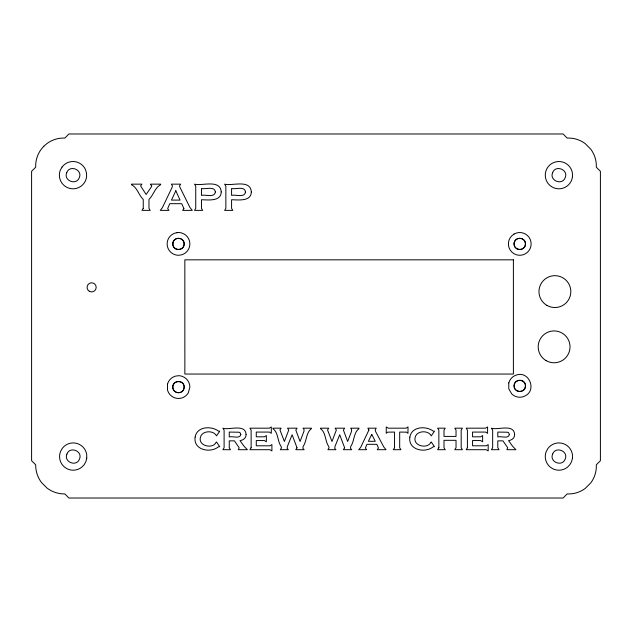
<?xml version="1.0" encoding="UTF-8"?>
<svg xmlns="http://www.w3.org/2000/svg" width="632" height="632" viewBox="0 0 632 632"><rect width="100%" height="100%" fill="white"/><g stroke="black" fill="none" stroke-linecap="round" stroke-linejoin="round"><path stroke-width="0.95" d="M172.805 386.926C172.244 393.831 183.478 394.803 184.062 387.93C185.618 379.658 171.572 379.524 172.884 387.756M172.907 386.278L173.042 385.465A5.688 5.688 0 0 1 181.479 382.273M181.992 382.684L182.632 383.213M183.011 383.743L183.501 384.414A5.688 5.688 0 0 1 180.499 392.425A5.688 5.688 0 0 1 172.947 388.404M524.781 383.19A5.688 5.688 0 0 0 514.085 385.702C513.555 393.025 525.524 393.365 525.453 386.057C525.998 378.086 512.876 378.845 514.164 386.531M525.01 383.806L525.303 384.58M525.366 385.236L525.453 386.057A5.688 5.688 0 0 1 514.227 387.179M172.805 243.731C172.283 251.03 184.236 251.402 184.173 244.086C184.694 236.787 172.734 236.415 172.805 243.731M514.085 243.731C513.563 251.03 525.516 251.402 525.453 244.086C525.974 236.787 514.014 236.415 514.085 243.731M221.224 191.93C221.145 201.774 207.833 199.87 201.466 199.728L201.466 208.378L202.698 210.377L194.514 210.377L195.738 208.378L195.738 186.163L194.514 184.149C201.513 186.314 220.45 178.864 221.224 191.93M251.331 191.93C251.252 201.774 237.948 199.87 231.581 199.728L231.581 208.378L232.813 210.377L224.621 210.377L225.853 208.378L225.853 186.163L224.621 184.149C231.628 186.314 250.556 178.864 251.331 191.93M246.077 434.421C246.377 437.897 243.194 440.275 240.018 440.63L244.094 446.303L247.381 449.7L238.327 449.7L239.173 447.764L234.417 440.859L229.258 440.859L229.258 447.725L230.49 449.7L222.883 449.7L224.107 447.74L224.107 430.139L222.883 428.18C228.523 430.479 245.437 423.353 246.077 434.421M514.622 434.421C514.922 437.897 511.738 440.275 508.57 440.63L512.639 446.303L515.925 449.7L506.88 449.7L507.725 447.764L502.961 440.859L497.803 440.859L497.803 447.725L499.035 449.7L491.427 449.7L492.66 447.74L492.66 430.139L491.427 428.18C497.068 430.479 513.982 423.353 514.622 434.421M195.114 437.099C193.139 450.016 210.306 453.594 218.577 446.721L219.746 446.721L216.5 441.973L216.081 442.305C213.079 449.249 198.124 446.224 200.384 437.391C201.995 430.281 213.893 430.108 216.5 435.882L219.746 431.174L218.577 431.158C211.23 425.613 196.876 426.347 195.114 437.099M409.852 437.099C407.877 450.016 425.052 453.594 433.315 446.721L434.492 446.721L431.237 441.973L430.819 442.305C427.817 449.249 412.862 446.224 415.129 437.391C416.741 430.281 428.638 430.108 431.237 435.882L434.492 431.174L433.315 431.158C425.976 425.613 411.614 426.347 409.852 437.099M240.824 434.516C239.915 439.358 232.236 435.764 229.258 436.957L229.258 432.075L238.833 432.217L239.994 432.62L240.824 434.516M509.376 434.516C508.46 439.358 500.789 435.764 497.803 436.957L497.803 432.075L507.377 432.217L508.539 432.62L509.376 434.516M215.378 191.93C214.627 198.211 205.203 194.19 201.466 195.406L201.466 188.47C205.203 189.687 214.603 185.666 215.378 191.93M245.493 191.93C244.742 198.211 235.309 194.19 231.581 195.406L231.581 188.47C235.317 189.687 244.71 185.666 245.493 191.93M167.496 384.161L167.496 390.047A11.376 11.376 0 0 0 178.485 398.484L181.431 398.097A11.376 11.376 0 0 0 188.336 392.796L189.861 387.108A11.376 11.376 0 0 0 184.173 377.257L182.814 376.688A8.556 8.556 0 0 0 177.015 375.922L175.538 376.119A11.376 11.376 0 0 0 167.496 384.161M251.125 447.74L249.901 449.7L269.943 449.7L271.902 450.932L271.902 444.573L269.943 445.797L256.276 445.797L256.276 440.551L264.389 440.551L266.349 441.784L266.349 435.574L264.389 436.807L256.276 436.807L256.276 432.075L269.343 432.075L271.302 433.307L271.302 426.948L269.343 428.18L249.901 428.18L251.125 430.139L251.125 447.74M394.542 447.74L393.309 449.7L400.917 449.7L399.685 447.725L399.685 432.075L406.574 432.146L407.988 433.307L407.988 426.948L406.028 428.18L388.182 428.18L386.239 426.948L386.239 433.307L387.653 432.146L394.542 432.075L394.542 447.74M438.853 447.74L437.621 449.7L445.228 449.7L444.004 447.717L444.004 440.322L456.028 440.322L456.028 447.74L454.803 449.7L462.411 449.7L461.178 447.725L461.178 430.139L462.411 428.18L454.803 428.18L456.028 430.131L456.028 436.42L444.004 436.42L444.004 430.131L445.228 428.18L437.621 428.18L438.853 430.139L438.853 447.74M467.404 447.74L466.179 449.7L486.221 449.7L488.181 450.932L488.181 444.573L486.221 445.797L472.554 445.797L472.554 440.551L480.668 440.551L482.627 441.784L482.627 435.574L480.668 436.807L472.554 436.807L472.554 432.075L485.621 432.075L487.58 433.307L487.58 426.948L485.621 428.18L466.179 428.18L467.404 430.139L467.404 447.74M508.776 382.937L508.776 388.822L511.723 393.926A11.376 11.376 0 0 0 525.453 395.735C536.829 389.826 529.039 371.024 516.818 374.895A11.376 11.376 0 0 0 508.776 382.937M143.243 208.355L141.971 210.377L150.203 210.377L148.97 208.355L148.97 199.396C153.41 195.296 154.998 187.42 160.654 184.765L160.654 184.149L150.511 184.149L150.511 184.765L151.712 185.524L151.601 186.519L146.142 194.49L140.628 185.95L141.916 184.149L131.559 184.149L131.559 184.765C137.207 187.42 138.803 195.296 143.243 199.396L143.243 208.355M368.946 429.942L360.643 447.432L358.715 449.7L366.623 449.7L365.399 447.993L366.916 444.32L376.814 444.32L378.481 447.993L377.233 449.7L386.026 449.7L383.798 447.006L375.645 431.577L375.171 430.021L376.222 428.18L367.863 428.18L368.946 429.942M297.024 447.78L295.792 449.7L304.134 449.7L302.91 448.341L303.139 446.453C306.812 441.389 305.983 432.43 311.371 428.717L311.371 428.18L302.989 428.18L303.968 429.215L303.984 431.214L300.058 441.476L295.808 430.06L297.056 428.18L287.481 428.18L288.769 430.005L284.384 441.476L279.944 429.926L281.137 428.18L272.961 428.18L272.961 428.717C278.357 432.296 277.44 441.46 281.114 446.453L281.461 447.875L280.308 449.7L288.326 449.7L287.133 448.357L287.402 446.453L292.118 434.753L297.024 447.78M344.622 447.78L343.389 449.7L351.74 449.7L350.515 448.341L350.736 446.453C354.41 441.389 353.58 432.43 358.968 428.717L358.968 428.18L350.586 428.18L351.566 429.215L351.582 431.214L347.663 441.476L343.405 430.06L344.661 428.18L335.079 428.18L336.366 430.005L331.982 441.476L327.542 429.926L328.735 428.18L320.558 428.18L320.558 428.717C325.954 432.296 325.038 441.46 328.711 446.453L329.059 447.875L327.905 449.7L335.924 449.7L334.731 448.357L335 446.453L339.716 434.753L344.622 447.78M183.896 208.568L182.624 210.377L192.286 210.377L189.884 207.375L179.891 187.167L179.52 185.895L180.657 184.149L171.359 184.149L172.473 186.029L172.007 187.57L162.361 207.723L160.267 210.377L168.941 210.377L167.662 208.592L169.787 203.686L181.716 203.686L183.896 208.568M66.731 172.67C63.224 180.634 76.417 185.863 79.316 177.655C82.824 169.7 69.631 164.47 66.731 172.67M66.913 454.068C63.405 462.032 76.598 467.261 79.498 459.053C83.005 451.098 69.812 445.868 66.913 454.068M86.766 458.137L85.897 461.589L84.159 464.702L81.678 467.261A13.651 13.651 0 0 1 60.514 451.532L62.252 448.42A13.651 13.651 0 0 1 86.71 454.574L86.766 458.137M552.621 172.67C549.113 180.634 562.306 185.863 565.206 177.655C568.713 169.7 555.52 164.47 552.621 172.67M552.621 454.068C549.113 462.032 562.306 467.261 565.206 459.053C568.713 451.098 555.52 445.868 552.621 454.068M572.474 458.137L571.605 461.589L569.874 464.702L567.386 467.261A13.651 13.651 0 0 1 546.222 451.532L547.96 448.42A13.651 13.651 0 0 1 572.418 454.574L572.474 458.137M175.815 190.753L171.485 200.099L180.065 200.099L175.815 190.753M371.742 434.382L368.385 441.302L375.266 441.302L371.742 434.382M62.07 167.022L60.332 170.134A13.651 13.651 0 0 0 69.694 188.399A13.651 13.651 0 0 0 86.584 176.739L86.529 173.176L85.557 169.747A13.651 13.651 0 0 0 62.07 167.022M43.853 146.237L41.317 149.144A27.942 27.942 0 0 0 35.692 167.204L31.6 171.296L31.6 460.704L35.692 464.797A28.732 28.732 0 0 0 41.586 482.635L46.981 488.03A28.732 28.732 0 0 0 64.82 493.924L68.912 498.016L563.088 498.016L567.181 493.924A27.753 27.753 0 0 0 585.295 488.362L590.746 482.911A27.753 27.753 0 0 0 596.308 464.797L600.4 460.704L600.4 171.296L596.308 167.204A27.863 27.863 0 0 0 590.707 149.12L585.264 143.677A27.863 27.863 0 0 0 567.181 138.076L563.088 133.984L68.912 133.984L64.82 138.076A27.942 27.942 0 0 0 46.76 143.701L43.853 146.237M514.077 234.053L511.723 235.862A11.376 11.376 0 0 0 511.723 251.955L514.077 253.764A11.376 11.376 0 0 0 531.141 243.905A11.376 11.376 0 0 0 514.077 234.053M177.015 232.726L175.538 232.924A11.376 11.376 0 0 0 178.485 255.281L181.431 254.893A11.376 11.376 0 0 0 184.173 234.053L182.814 233.492A8.556 8.556 0 0 0 177.015 232.726M513.389 259.831L184.844 259.831L184.86 374.049L513.397 374.049L513.389 259.831M572.474 176.739L572.418 173.176A13.651 13.651 0 0 0 551.404 163.767A13.651 13.651 0 0 0 551.76 186.788A13.651 13.651 0 0 0 572.474 176.739M546.933 305.39A15.926 15.926 0 0 0 570.822 291.597A15.926 15.926 0 0 0 546.933 277.803A15.926 15.926 0 0 0 546.933 305.39M546.072 360.596A15.926 15.926 0 0 0 570.032 346.936A15.926 15.926 0 0 0 546.222 333.017A15.926 15.926 0 0 0 546.072 360.596M89.317 291.281A4.55 4.55 0 0 0 96.183 287.41A4.55 4.55 0 0 0 89.396 283.397A4.55 4.55 0 0 0 89.317 291.281M516.771 248.747A5.688 5.688 0 0 0 525.453 244.086A5.688 5.688 0 0 0 517.079 238.896A5.688 5.688 0 0 0 516.771 248.747M175.491 248.747A5.688 5.688 0 0 0 184.173 244.086A5.688 5.688 0 0 0 175.799 238.896A5.688 5.688 0 0 0 175.491 248.747"/></g></svg>
